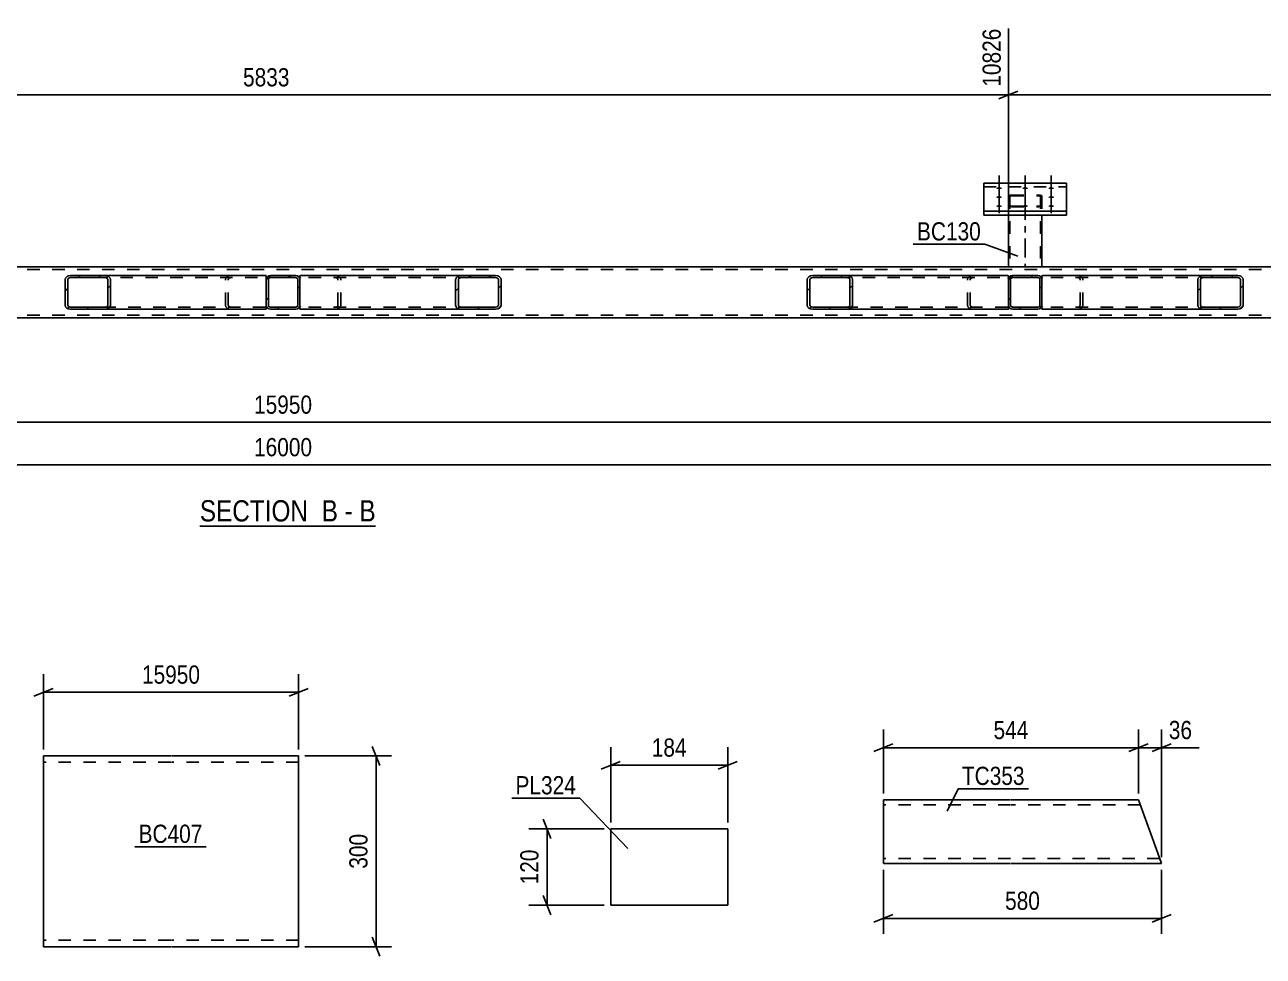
# Model space of a CAD drawing. Header units: millimetres. Extents: x 0 to 841, y 0 to 594.
# Drawn here: x 347.5 to 542.2, y 135.2 to 281.6 of the extents above; entities that cross this region are included whole.
import ezdxf

# ---------------------------------------------------------------- set-up
doc = ezdxf.new("R2010")
doc.units = ezdxf.units.MM
doc.linetypes.add('DXK_LINE_DOT2', pattern=[3.9198, 1.9599, -1.9599])
doc.linetypes.add('DXK_LINE_DOT3', pattern=[5.9187, 2.979, -0.9799, 0.9799, -0.9799])
doc.styles.add('Arial Narrow', font='ARIALN.TTF', dxfattribs={"height": 0.2})

# ---------------------------------------------------------------- blocks, each defined once
blk = doc.blocks.new('Unknown-122570250-13 - 3634')
at = {"color": 6, "linetype": 'Continuous'}
blk.add_line((375, 202.78), (402.64, 202.78), dxfattribs=at)
at = {"color": 0, "linetype": 'Continuous'}
for points in [[(393.11, 203.53), (393.11, 207.03), (375, 207.03), (375, 203.53)], [(396.71, 203.53), (396.71, 207.03), (394.16, 207.03), (394.16, 203.53)], [(399.04, 203.53), (399.04, 207.03), (397.76, 207.03), (397.76, 203.53)], [(402.64, 203.53), (402.64, 207.03), (400.09, 207.03), (400.09, 203.53)]]:
    blk.add_wipeout(points, dxfattribs=at)
at = {"color": 7, "linetype": 'Continuous', "style": 'Arial Narrow'}
for s, p in [('SECTION ', (375, 203.53)), ('B', (394.16, 203.53)), ('B', (400.09, 203.53)), ('-', (397.76, 203.53))]:
    blk.add_text(s, height=3.34, dxfattribs=at).set_placement(p)
blk = doc.blocks.new('Part-122570250-3659 - 3634')
at = {"color": 2, "linetype": 'Continuous'}
for p, q in [((632.06, 243.55), (144.12, 243.55)), ((144.12, 235.55), (632.06, 235.55))]:
    blk.add_line(p, q, dxfattribs=at)
at = {"color": 7, "linetype": 'DXK_LINE_DOT2'}
for p, q in [((632.06, 243.15), (144.12, 243.15)), ((632.06, 235.95), (144.12, 235.95))]:
    blk.add_line(p, q, dxfattribs=at)
blk = doc.blocks.new('Part-122570250-3661 - 3634')
at = {"linetype": 'Continuous'}
h = blk.add_hatch(dxfattribs=at)
h.set_pattern_fill('', scale=0.7, style=0, pattern_type=0)
h.set_pattern_definition([(45, (507.001, 236.9552), (-1.57154, 1.57154), [])])
h.paths.add_polyline_path([(506.76, 236.91), (507, 236.96), (507.21, 237.09), (507.35, 237.3), (507.4, 237.55), (507.4, 241.55), (507.35, 241.79), (507.21, 242), (507, 242.14), (506.76, 242.19), (502.76, 242.19), (502.51, 242.14), (502.3, 242), (502.16, 241.79), (502.12, 241.55), (502.12, 237.55), (502.16, 237.3), (502.3, 237.09), (502.51, 236.96), (502.76, 236.91)])
h.paths.add_polyline_path([(502.63, 237.25), (502.53, 237.32), (502.46, 237.42), (502.44, 237.55), (502.44, 241.55), (502.46, 241.67), (502.53, 241.77), (502.63, 241.84), (502.76, 241.87), (506.76, 241.87), (506.88, 241.84), (506.98, 241.77), (507.05, 241.67), (507.08, 241.55), (507.08, 237.55), (507.05, 237.42), (506.98, 237.32), (506.88, 237.25), (506.76, 237.23), (502.76, 237.23)])
at = {"color": 7, "linetype": 'DXK_LINE_DOT2'}
for p, q in [((502.12, 241.55), (502.16, 241.79)), ((502.12, 237.55), (502.12, 241.55)), ((502.46, 241.67), (502.44, 241.55)), ((502.44, 237.55), (502.44, 241.55)), ((502.51, 242.14), (502.76, 242.19)), ((502.76, 241.87), (502.63, 241.84)), ((502.76, 242.19), (506.76, 242.19)), ((502.76, 241.87), (506.76, 241.87)), ((506.76, 242.19), (507, 242.14)), ((506.88, 241.84), (506.76, 241.87)), ((507.08, 241.55), (507.05, 241.67)), ((507.08, 237.55), (507.08, 241.55)), ((507.35, 241.79), (507.4, 241.55)), ((507.4, 237.55), (507.4, 241.55)), ((502.16, 237.3), (502.12, 237.55)), ((502.44, 237.55), (502.46, 237.42)), ((507.05, 237.42), (507.08, 237.55)), ((507.4, 237.55), (507.35, 237.3)), ((502.76, 236.91), (502.51, 236.96)), ((502.63, 237.25), (502.76, 237.23)), ((502.76, 237.23), (506.76, 237.23)), ((502.76, 236.91), (506.76, 236.91)), ((506.76, 237.23), (506.88, 237.25)), ((507, 236.96), (506.76, 236.91))]:
    blk.add_line(p, q, dxfattribs=at)
at = {"color": 2, "linetype": 'Continuous'}
for p, q in [((502.16, 241.79), (502.12, 241.55)), ((502.12, 237.55), (502.12, 241.55)), ((502.44, 241.55), (502.46, 241.67)), ((502.44, 237.55), (502.44, 241.55)), ((502.76, 242.19), (502.51, 242.14)), ((502.63, 241.84), (502.76, 241.87)), ((502.76, 242.19), (506.76, 242.19)), ((502.76, 241.87), (506.76, 241.87)), ((507, 242.14), (506.76, 242.19)), ((506.76, 241.87), (506.88, 241.84)), ((507.05, 241.67), (507.08, 241.55)), ((507.08, 237.55), (507.08, 241.55)), ((507.4, 241.55), (507.35, 241.79)), ((507.4, 237.55), (507.4, 241.55)), ((502.12, 237.55), (502.16, 237.3)), ((502.46, 237.42), (502.44, 237.55)), ((507.08, 237.55), (507.05, 237.42)), ((507.35, 237.3), (507.4, 237.55)), ((502.51, 236.96), (502.76, 236.91)), ((502.76, 237.23), (502.63, 237.25)), ((502.76, 237.23), (506.76, 237.23)), ((502.76, 236.91), (506.76, 236.91)), ((506.88, 237.25), (506.76, 237.23)), ((506.76, 236.91), (507, 236.96))]:
    blk.add_line(p, q, dxfattribs=at)
at = {"color": 7, "linetype": 'DXK_LINE_DOT2'}
for centre, radius, start, end in [((502.76, 241.55), 0.64, 112.5, 157.5), ((502.76, 241.55), 0.32, 112.5, 157.5), ((506.76, 241.55), 0.32, 22.5, 67.5), ((506.76, 241.55), 0.64, 22.5, 67.5), ((502.76, 237.55), 0.64, 202.5, 247.5), ((502.76, 237.55), 0.32, 202.5, 247.5), ((506.76, 237.55), 0.32, 292.5, 337.5), ((506.76, 237.55), 0.64, 292.5, 337.5)]:
    blk.add_arc(centre, radius, start, end, dxfattribs=at)
at = {"color": 2, "linetype": 'Continuous'}
for centre, radius, start, end in [((502.76, 241.55), 0.64, 112.5, 157.5), ((502.76, 241.55), 0.32, 112.5, 157.5), ((506.76, 241.55), 0.32, 22.5, 67.5), ((506.76, 241.55), 0.64, 22.5, 67.5), ((502.76, 237.55), 0.64, 202.5, 247.5), ((502.76, 237.55), 0.32, 202.5, 247.5), ((506.76, 237.55), 0.32, 292.5, 337.5), ((506.76, 237.55), 0.64, 292.5, 337.5)]:
    blk.add_arc(centre, radius, start, end, dxfattribs=at)
blk = doc.blocks.new('Part-122570250-3680 - 3634')
at = {"color": 2, "linetype": 'Continuous'}
for p, q in [((498.26, 256.74), (511.26, 256.74)), ((498.26, 256.74), (498.26, 251.7)), ((511.26, 256.74), (511.26, 251.7)), ((498.26, 252.3), (511.26, 252.3)), ((498.26, 251.7), (511.26, 251.7))]:
    blk.add_line(p, q, dxfattribs=at)
at = {"color": 7, "linetype": 'DXK_LINE_DOT2'}
blk.add_line((498.26, 256.14), (511.26, 256.14), dxfattribs=at)
blk = doc.blocks.new('Part-122570250-3688 - 3634')
at = {"color": 7, "linetype": 'DXK_LINE_DOT2'}
for p, q in [((502.15, 254.72), (502.12, 254.66)), ((502.12, 254.66), (502.12, 251.7)), ((502.12, 253.18), (502.15, 253.12)), ((502.26, 254.77), (502.15, 254.72)), ((502.41, 254.81), (502.26, 254.77)), ((502.36, 254.66), (502.37, 254.69)), ((502.36, 254.66), (502.36, 243.55)), ((502.37, 253.15), (502.36, 253.18)), ((502.37, 254.69), (502.43, 254.72)), ((502.43, 253.12), (502.37, 253.15)), ((502.6, 254.82), (502.41, 254.81)), ((502.43, 254.72), (502.5, 254.73)), ((502.5, 253.11), (502.43, 253.12)), ((502.5, 254.73), (502.6, 254.74)), ((502.6, 254.82), (506.92, 254.82)), ((502.6, 254.74), (506.92, 254.74)), ((507.1, 254.81), (506.92, 254.82)), ((506.92, 254.74), (507.01, 254.73)), ((507.01, 254.73), (507.09, 254.72)), ((507.09, 253.12), (507.01, 253.11)), ((507.09, 254.72), (507.14, 254.69)), ((507.14, 253.15), (507.09, 253.12)), ((507.25, 254.77), (507.1, 254.81)), ((507.14, 254.69), (507.16, 254.66)), ((507.16, 253.18), (507.14, 253.15)), ((507.16, 254.66), (507.16, 243.55)), ((507.36, 254.72), (507.25, 254.77)), ((507.4, 254.66), (507.36, 254.72)), ((507.36, 253.12), (507.4, 253.18)), ((507.4, 254.66), (507.4, 251.7)), ((502.15, 253.12), (502.26, 253.06)), ((502.26, 253.06), (502.41, 253.03)), ((502.41, 253.03), (502.6, 253.02)), ((502.6, 253.1), (502.5, 253.11)), ((502.6, 253.1), (506.92, 253.1)), ((502.6, 253.02), (506.92, 253.02)), ((507.01, 253.11), (506.92, 253.1)), ((506.92, 253.02), (507.1, 253.03)), ((507.1, 253.03), (507.25, 253.06)), ((507.25, 253.06), (507.36, 253.12)), ((507.4, 243.55), (502.12, 243.55))]:
    blk.add_line(p, q, dxfattribs=at)
at = {"color": 7, "linetype": 'DXK_LINE_DOT3'}
blk.add_line((504.76, 253.92), (504.76, 243.55), dxfattribs=at)
at = {"color": 2, "linetype": 'Continuous'}
for p, q in [((502.12, 243.55), (502.12, 251.7)), ((507.4, 251.7), (507.4, 243.55))]:
    blk.add_line(p, q, dxfattribs=at)
blk = doc.blocks.new('Part-122570250-3777 - 3634')
at = {"linetype": 'Continuous'}
h = blk.add_hatch(dxfattribs=at)
h.set_pattern_fill('', scale=0.7, style=0, pattern_type=0)
h.set_pattern_definition([(45, (360.4312, 236.9552), (-1.57154, 1.57154), [])])
h.paths.add_polyline_path([(360.1, 236.91), (360.43, 236.96), (360.71, 237.09), (360.9, 237.3), (360.97, 237.55), (360.97, 241.55), (360.9, 241.79), (360.71, 242), (360.43, 242.14), (360.1, 242.19), (354.68, 242.19), (354.35, 242.14), (354.07, 242), (353.88, 241.79), (353.81, 241.55), (353.81, 237.55), (353.88, 237.3), (354.07, 237.09), (354.35, 236.96), (354.68, 236.91)])
h.paths.add_polyline_path([(354.51, 237.25), (354.37, 237.32), (354.28, 237.42), (354.25, 237.55), (354.25, 241.55), (354.28, 241.67), (354.37, 241.77), (354.51, 241.84), (354.68, 241.87), (360.1, 241.87), (360.27, 241.84), (360.41, 241.77), (360.5, 241.67), (360.53, 241.55), (360.53, 237.55), (360.5, 237.42), (360.41, 237.32), (360.27, 237.25), (360.1, 237.23), (354.68, 237.23)])
at = {"color": 2, "linetype": 'Continuous'}
for p, q in [((353.88, 241.79), (353.81, 241.55)), ((353.81, 237.55), (353.81, 241.55)), ((354.25, 241.55), (354.28, 241.67)), ((354.25, 237.55), (354.25, 241.55)), ((354.68, 242.19), (354.35, 242.14)), ((354.51, 241.84), (354.68, 241.87)), ((354.68, 242.19), (360.1, 242.19)), ((354.68, 241.87), (360.1, 241.87)), ((385.31, 242.19), (360.1, 242.19)), ((360.43, 242.14), (360.1, 242.19)), ((360.1, 241.87), (360.27, 241.84)), ((360.5, 241.67), (360.53, 241.55)), ((360.53, 237.55), (360.53, 241.55)), ((360.97, 241.55), (360.9, 241.79)), ((360.97, 237.55), (360.97, 241.55)), ((385.31, 242.19), (385.45, 242.17)), ((385.45, 242.17), (385.45, 242.14)), ((385.45, 242.14), (385.45, 242)), ((385.45, 242), (385.45, 241.55)), ((353.81, 237.55), (353.88, 237.3)), ((354.28, 237.42), (354.25, 237.55)), ((360.53, 237.55), (360.5, 237.42)), ((360.9, 237.3), (360.97, 237.55)), ((385.45, 236.93), (385.45, 237.55)), ((354.35, 236.96), (354.68, 236.91)), ((354.68, 237.23), (354.51, 237.25)), ((354.68, 237.23), (360.1, 237.23)), ((354.68, 236.91), (360.1, 236.91)), ((360.27, 237.25), (360.1, 237.23)), ((360.1, 236.91), (360.43, 236.96)), ((385.31, 236.91), (360.1, 236.91)), ((385.31, 236.91), (385.45, 236.93))]:
    blk.add_line(p, q, dxfattribs=at)
at = {"color": 7, "linetype": 'DXK_LINE_DOT2'}
for p, q in [((360.1, 242.19), (354.68, 242.19)), ((354.68, 241.87), (385.31, 241.87)), ((379.03, 241.55), (379.09, 241.79)), ((379.03, 237.55), (379.03, 241.55)), ((379.49, 241.67), (379.46, 241.55)), ((379.46, 237.55), (379.46, 241.55)), ((379.56, 242.14), (379.89, 242.19)), ((379.89, 241.87), (379.73, 241.84)), ((385.31, 241.87), (385.45, 241.85)), ((385.45, 242), (385.45, 241.85)), ((385.45, 237.55), (385.45, 241.79)), ((379.09, 237.3), (379.03, 237.55)), ((379.46, 237.55), (379.49, 237.42)), ((385.31, 237.23), (354.68, 237.23)), ((360.1, 236.91), (354.68, 236.91)), ((379.89, 236.91), (379.56, 236.96)), ((379.73, 237.25), (379.89, 237.23)), ((385.31, 237.23), (385.45, 237.25))]:
    blk.add_line(p, q, dxfattribs=at)
at = {"color": 2, "linetype": 'Continuous'}
for centre, radius, start, end in [((354.55, 241.37), 0.792, 104.8339, 148.0221), ((354.61, 241.46), 0.396, 104.8339, 148.0221), ((360.16, 241.46), 0.396, 31.9779, 75.1661), ((360.23, 241.37), 0.792, 31.9779, 75.1661), ((354.55, 237.72), 0.792, 211.9779, 255.1661), ((354.61, 237.63), 0.396, 211.9779, 255.1661), ((360.16, 237.63), 0.396, 284.8339, 328.0221), ((360.23, 237.72), 0.792, 284.8339, 328.0221)]:
    blk.add_arc(centre, radius, start, end, dxfattribs=at)
at = {"color": 7, "linetype": 'DXK_LINE_DOT2'}
for centre, radius, start, end in [((379.76, 241.37), 0.792, 104.8339, 148.022), ((379.83, 241.46), 0.396, 104.8339, 148.022), ((379.76, 237.72), 0.792, 211.978, 255.1661), ((379.83, 237.63), 0.396, 211.978, 255.1661)]:
    blk.add_arc(centre, radius, start, end, dxfattribs=at)
blk = doc.blocks.new('Part-122570250-3720 - 3634')
at = {"linetype": 'Continuous'}
h = blk.add_hatch(dxfattribs=at)
h.set_pattern_fill('', scale=0.7, style=0, pattern_type=0)
h.set_pattern_definition([(45, (421.831, 236.9552), (-1.57154, 1.57154), [])])
h.paths.add_polyline_path([(421.5, 236.91), (421.83, 236.96), (422.11, 237.09), (422.3, 237.3), (422.37, 237.55), (422.37, 241.55), (422.3, 241.79), (422.11, 242), (421.83, 242.14), (421.5, 242.19), (416.08, 242.19), (415.75, 242.14), (415.47, 242), (415.28, 241.79), (415.21, 241.55), (415.21, 237.55), (415.28, 237.3), (415.47, 237.09), (415.75, 236.96), (416.08, 236.91)])
h.paths.add_polyline_path([(415.91, 237.25), (415.77, 237.32), (415.68, 237.42), (415.65, 237.55), (415.65, 241.55), (415.68, 241.67), (415.77, 241.77), (415.91, 241.84), (416.08, 241.87), (421.5, 241.87), (421.67, 241.84), (421.81, 241.77), (421.9, 241.67), (421.93, 241.55), (421.93, 237.55), (421.9, 237.42), (421.81, 237.32), (421.67, 237.25), (421.5, 237.23), (416.08, 237.23)])
at = {"color": 2, "linetype": 'Continuous'}
for p, q in [((390.73, 242.17), (390.87, 242.19)), ((390.73, 242.17), (390.73, 241.55)), ((416.08, 242.19), (390.87, 242.19)), ((415.28, 241.79), (415.21, 241.55)), ((415.21, 237.55), (415.21, 241.55)), ((415.65, 241.55), (415.68, 241.67)), ((415.65, 237.55), (415.65, 241.55)), ((416.08, 242.19), (415.75, 242.14)), ((415.91, 241.84), (416.08, 241.87)), ((416.08, 242.19), (421.5, 242.19)), ((416.08, 241.87), (421.5, 241.87)), ((421.83, 242.14), (421.5, 242.19)), ((421.5, 241.87), (421.67, 241.84)), ((421.9, 241.67), (421.93, 241.55)), ((421.93, 237.55), (421.93, 241.55)), ((422.37, 241.55), (422.3, 241.79)), ((422.37, 237.55), (422.37, 241.55)), ((390.73, 236.96), (390.73, 237.55)), ((415.21, 237.55), (415.28, 237.3)), ((415.68, 237.42), (415.65, 237.55)), ((421.93, 237.55), (421.9, 237.42)), ((422.3, 237.3), (422.37, 237.55)), ((390.73, 236.93), (390.73, 236.96)), ((390.87, 236.91), (390.73, 236.93)), ((416.08, 236.91), (390.87, 236.91)), ((415.75, 236.96), (416.08, 236.91)), ((416.08, 237.23), (415.91, 237.25)), ((416.08, 237.23), (421.5, 237.23)), ((416.08, 236.91), (421.5, 236.91)), ((421.67, 237.25), (421.5, 237.23)), ((421.5, 236.91), (421.83, 236.96))]:
    blk.add_line(p, q, dxfattribs=at)
at = {"color": 7, "linetype": 'DXK_LINE_DOT2'}
for p, q in [((390.73, 241.85), (390.73, 242.17)), ((390.87, 241.87), (390.73, 241.85)), ((390.73, 237.09), (390.73, 241.55)), ((421.5, 241.87), (390.87, 241.87)), ((396.29, 242.19), (396.62, 242.14)), ((396.45, 241.84), (396.29, 241.87)), ((396.72, 241.55), (396.69, 241.67)), ((396.72, 237.55), (396.72, 241.55)), ((397.09, 241.79), (397.15, 241.55)), ((397.15, 237.55), (397.15, 241.55)), ((421.5, 242.19), (416.08, 242.19)), ((396.69, 237.42), (396.72, 237.55)), ((397.15, 237.55), (397.09, 237.3)), ((390.87, 237.23), (390.73, 237.25)), ((421.5, 237.23), (390.87, 237.23)), ((396.29, 237.23), (396.45, 237.25)), ((396.62, 236.96), (396.29, 236.91)), ((421.5, 236.91), (416.08, 236.91))]:
    blk.add_line(p, q, dxfattribs=at)
for centre, radius, start, end in [((396.35, 241.46), 0.396, 31.9779, 75.1661), ((396.41, 241.37), 0.792, 31.9779, 75.1661), ((396.35, 237.63), 0.396, 284.8339, 328.0221), ((396.41, 237.72), 0.792, 284.8339, 328.0221)]:
    blk.add_arc(centre, radius, start, end, dxfattribs=at)
at = {"color": 2, "linetype": 'Continuous'}
for centre, radius, start, end in [((415.95, 241.37), 0.792, 104.8339, 148.0221), ((416.01, 241.46), 0.396, 104.8339, 148.0221), ((421.56, 241.46), 0.396, 31.9779, 75.1661), ((421.63, 241.37), 0.792, 31.9779, 75.1661), ((415.95, 237.72), 0.792, 211.9779, 255.1661), ((416.01, 237.63), 0.396, 211.9779, 255.1661), ((421.56, 237.63), 0.396, 284.8339, 328.0221), ((421.63, 237.72), 0.792, 284.8339, 328.0221)]:
    blk.add_arc(centre, radius, start, end, dxfattribs=at)
blk = doc.blocks.new('Bolt-122570250-3734 - 3634')
at = {"linetype": 'Continuous'}
for points in [[(500.66, 255.77), (500.56, 255.78), (500.48, 255.79), (500.4, 255.8), (500.33, 255.82), (500.27, 255.85), (500.24, 255.88), (500.22, 255.91), (500.22, 255.94), (500.24, 255.97), (500.27, 256), (500.33, 256.02), (500.4, 256.05), (500.48, 256.06), (500.56, 256.07), (500.66, 256.07), (500.75, 256.07), (500.83, 256.06), (500.91, 256.05), (500.98, 256.02), (501.04, 256), (501.07, 255.97), (501.09, 255.94), (501.09, 255.91), (501.07, 255.88), (501.04, 255.85), (500.98, 255.82), (500.91, 255.8), (500.83, 255.79), (500.75, 255.78)], [(504.76, 255.77), (504.66, 255.78), (504.58, 255.79), (504.5, 255.8), (504.43, 255.82), (504.37, 255.85), (504.34, 255.88), (504.32, 255.91), (504.32, 255.94), (504.34, 255.97), (504.37, 256), (504.43, 256.02), (504.5, 256.05), (504.58, 256.06), (504.66, 256.07), (504.76, 256.07), (504.85, 256.07), (504.93, 256.06), (505.01, 256.05), (505.08, 256.02), (505.14, 256), (505.17, 255.97), (505.19, 255.94), (505.19, 255.91), (505.17, 255.88), (505.14, 255.85), (505.08, 255.82), (505.01, 255.8), (504.93, 255.79), (504.85, 255.78)], [(508.86, 255.77), (508.76, 255.78), (508.68, 255.79), (508.6, 255.8), (508.53, 255.82), (508.47, 255.85), (508.44, 255.88), (508.42, 255.91), (508.42, 255.94), (508.44, 255.97), (508.47, 256), (508.53, 256.02), (508.6, 256.05), (508.68, 256.06), (508.76, 256.07), (508.86, 256.07), (508.95, 256.07), (509.03, 256.06), (509.11, 256.05), (509.18, 256.02), (509.24, 256), (509.27, 255.97), (509.29, 255.94), (509.29, 255.91), (509.27, 255.88), (509.24, 255.85), (509.18, 255.82), (509.11, 255.8), (509.03, 255.79), (508.95, 255.78)], [(500.66, 254.37), (500.56, 254.37), (500.48, 254.38), (500.4, 254.4), (500.33, 254.42), (500.27, 254.45), (500.24, 254.47), (500.22, 254.51), (500.22, 254.54), (500.24, 254.57), (500.27, 254.6), (500.33, 254.62), (500.4, 254.64), (500.48, 254.66), (500.56, 254.67), (500.66, 254.67), (500.75, 254.67), (500.83, 254.66), (500.91, 254.64), (500.98, 254.62), (501.04, 254.6), (501.07, 254.57), (501.09, 254.54), (501.09, 254.51), (501.07, 254.47), (501.04, 254.45), (500.98, 254.42), (500.91, 254.4), (500.83, 254.38), (500.75, 254.37)], [(500.66, 252.97), (500.56, 252.97), (500.48, 252.98), (500.4, 253), (500.33, 253.02), (500.27, 253.04), (500.24, 253.07), (500.22, 253.1), (500.22, 253.13), (500.24, 253.17), (500.27, 253.19), (500.33, 253.22), (500.4, 253.24), (500.48, 253.26), (500.56, 253.27), (500.66, 253.27), (500.75, 253.27), (500.83, 253.26), (500.91, 253.24), (500.98, 253.22), (501.04, 253.19), (501.07, 253.17), (501.09, 253.13), (501.09, 253.1), (501.07, 253.07), (501.04, 253.04), (500.98, 253.02), (500.91, 253), (500.83, 252.98), (500.75, 252.97)], [(504.76, 252.97), (504.66, 252.97), (504.58, 252.98), (504.5, 253), (504.43, 253.02), (504.37, 253.04), (504.34, 253.07), (504.32, 253.1), (504.32, 253.13), (504.34, 253.17), (504.37, 253.19), (504.43, 253.22), (504.5, 253.24), (504.58, 253.26), (504.66, 253.27), (504.76, 253.27), (504.85, 253.27), (504.93, 253.26), (505.01, 253.24), (505.08, 253.22), (505.14, 253.19), (505.17, 253.17), (505.19, 253.13), (505.19, 253.1), (505.17, 253.07), (505.14, 253.04), (505.08, 253.02), (505.01, 253), (504.93, 252.98), (504.85, 252.97)], [(508.86, 254.37), (508.76, 254.37), (508.68, 254.38), (508.6, 254.4), (508.53, 254.42), (508.47, 254.45), (508.44, 254.47), (508.42, 254.51), (508.42, 254.54), (508.44, 254.57), (508.47, 254.6), (508.53, 254.62), (508.6, 254.64), (508.68, 254.66), (508.76, 254.67), (508.86, 254.67), (508.95, 254.67), (509.03, 254.66), (509.11, 254.64), (509.18, 254.62), (509.24, 254.6), (509.27, 254.57), (509.29, 254.54), (509.29, 254.51), (509.27, 254.47), (509.24, 254.45), (509.18, 254.42), (509.11, 254.4), (509.03, 254.38), (508.95, 254.37)], [(508.86, 252.97), (508.76, 252.97), (508.68, 252.98), (508.6, 253), (508.53, 253.02), (508.47, 253.04), (508.44, 253.07), (508.42, 253.1), (508.42, 253.13), (508.44, 253.17), (508.47, 253.19), (508.53, 253.22), (508.6, 253.24), (508.68, 253.26), (508.76, 253.27), (508.86, 253.27), (508.95, 253.27), (509.03, 253.26), (509.11, 253.24), (509.18, 253.22), (509.24, 253.19), (509.27, 253.17), (509.29, 253.13), (509.29, 253.1), (509.27, 253.07), (509.24, 253.04), (509.18, 253.02), (509.11, 253), (509.03, 252.98), (508.95, 252.97)]]:
    blk.add_hatch(color=1, dxfattribs=at).paths.add_polyline_path(points)
at = {"color": 1, "linetype": 'Continuous'}
for p, q in [((500.66, 254.83), (500.66, 257.95)), ((504.76, 254.83), (504.76, 257.95)), ((508.86, 254.83), (508.86, 257.95)), ((500.66, 253.43), (500.66, 256.55)), ((500.66, 252.03), (500.66, 255.15)), ((504.76, 252.03), (504.76, 255.15)), ((508.86, 253.43), (508.86, 256.55)), ((508.86, 252.03), (508.86, 255.15))]:
    blk.add_line(p, q, dxfattribs=at)
blk = doc.blocks.new('Part-122570250-3743 - 3634')
at = {"linetype": 'Continuous'}
h = blk.add_hatch(dxfattribs=at)
h.set_pattern_fill('', scale=0.7, style=0, pattern_type=0)
h.set_pattern_definition([(45, (390.3342, 236.9552), (-1.57154, 1.57154), [])])
h.paths.add_polyline_path([(390.09, 236.91), (390.33, 236.96), (390.54, 237.09), (390.68, 237.3), (390.73, 237.55), (390.73, 241.55), (390.68, 241.79), (390.54, 242), (390.33, 242.14), (390.09, 242.19), (386.09, 242.19), (385.84, 242.14), (385.64, 242), (385.5, 241.79), (385.45, 241.55), (385.45, 237.55), (385.5, 237.3), (385.64, 237.09), (385.84, 236.96), (386.09, 236.91)])
h.paths.add_polyline_path([(385.97, 237.25), (385.86, 237.32), (385.79, 237.42), (385.77, 237.55), (385.77, 241.55), (385.79, 241.67), (385.86, 241.77), (385.97, 241.84), (386.09, 241.87), (390.09, 241.87), (390.21, 241.84), (390.32, 241.77), (390.38, 241.67), (390.41, 241.55), (390.41, 237.55), (390.38, 237.42), (390.32, 237.32), (390.21, 237.25), (390.09, 237.23), (386.09, 237.23)])
at = {"color": 7, "linetype": 'DXK_LINE_DOT2'}
for p, q in [((385.45, 241.55), (385.5, 241.79)), ((385.45, 237.55), (385.45, 241.55)), ((385.79, 241.67), (385.77, 241.55)), ((385.77, 237.55), (385.77, 241.55)), ((385.84, 242.14), (386.09, 242.19)), ((386.09, 241.87), (385.97, 241.84)), ((386.09, 242.19), (390.09, 242.19)), ((386.09, 241.87), (390.09, 241.87)), ((390.09, 242.19), (390.33, 242.14)), ((390.21, 241.84), (390.09, 241.87)), ((390.41, 241.55), (390.38, 241.67)), ((390.41, 237.55), (390.41, 241.55)), ((390.68, 241.79), (390.73, 241.55)), ((390.73, 237.55), (390.73, 241.55)), ((385.5, 237.3), (385.45, 237.55)), ((385.77, 237.55), (385.79, 237.42)), ((390.38, 237.42), (390.41, 237.55)), ((390.73, 237.55), (390.68, 237.3)), ((386.09, 236.91), (385.84, 236.96)), ((385.97, 237.25), (386.09, 237.23)), ((386.09, 237.23), (390.09, 237.23)), ((386.09, 236.91), (390.09, 236.91)), ((390.09, 237.23), (390.21, 237.25)), ((390.33, 236.96), (390.09, 236.91))]:
    blk.add_line(p, q, dxfattribs=at)
at = {"color": 2, "linetype": 'Continuous'}
for p, q in [((385.5, 241.79), (385.45, 241.55)), ((385.45, 237.55), (385.45, 241.55)), ((385.77, 241.55), (385.79, 241.67)), ((385.77, 237.55), (385.77, 241.55)), ((386.09, 242.19), (385.84, 242.14)), ((385.97, 241.84), (386.09, 241.87)), ((386.09, 242.19), (390.09, 242.19)), ((386.09, 241.87), (390.09, 241.87)), ((390.33, 242.14), (390.09, 242.19)), ((390.09, 241.87), (390.21, 241.84)), ((390.38, 241.67), (390.41, 241.55)), ((390.41, 237.55), (390.41, 241.55)), ((390.73, 241.55), (390.68, 241.79)), ((390.73, 237.55), (390.73, 241.55)), ((385.45, 237.55), (385.5, 237.3)), ((385.79, 237.42), (385.77, 237.55)), ((390.41, 237.55), (390.38, 237.42)), ((390.68, 237.3), (390.73, 237.55)), ((385.84, 236.96), (386.09, 236.91)), ((386.09, 237.23), (385.97, 237.25)), ((386.09, 237.23), (390.09, 237.23)), ((386.09, 236.91), (390.09, 236.91)), ((390.21, 237.25), (390.09, 237.23)), ((390.09, 236.91), (390.33, 236.96))]:
    blk.add_line(p, q, dxfattribs=at)
at = {"color": 7, "linetype": 'DXK_LINE_DOT2'}
for centre, radius, start, end in [((386.09, 241.55), 0.64, 112.5, 157.5), ((386.09, 241.55), 0.32, 112.5, 157.5), ((390.09, 241.55), 0.32, 22.5, 67.5), ((390.09, 241.55), 0.64, 22.5, 67.5), ((386.09, 237.55), 0.64, 202.5, 247.5), ((386.09, 237.55), 0.32, 202.5, 247.5), ((390.09, 237.55), 0.32, 292.5, 337.5), ((390.09, 237.55), 0.64, 292.5, 337.5)]:
    blk.add_arc(centre, radius, start, end, dxfattribs=at)
at = {"color": 2, "linetype": 'Continuous'}
for centre, radius, start, end in [((386.09, 241.55), 0.64, 112.5, 157.5), ((386.09, 241.55), 0.32, 112.5, 157.5), ((390.09, 241.55), 0.32, 22.5, 67.5), ((390.09, 241.55), 0.64, 22.5, 67.5), ((386.09, 237.55), 0.64, 202.5, 247.5), ((386.09, 237.55), 0.32, 202.5, 247.5), ((390.09, 237.55), 0.32, 292.5, 337.5), ((390.09, 237.55), 0.64, 292.5, 337.5)]:
    blk.add_arc(centre, radius, start, end, dxfattribs=at)
blk = doc.blocks.new('Part-122570250-3745 - 3634')
at = {"linetype": 'Continuous'}
h = blk.add_hatch(dxfattribs=at)
h.set_pattern_fill('', scale=0.7, style=0, pattern_type=0)
h.set_pattern_definition([(45, (538.498, 236.9552), (-1.57154, 1.57154), [])])
h.paths.add_polyline_path([(538.17, 236.91), (538.5, 236.96), (538.78, 237.09), (538.97, 237.3), (539.03, 237.55), (539.03, 241.55), (538.97, 241.79), (538.78, 242), (538.5, 242.14), (538.17, 242.19), (532.75, 242.19), (532.41, 242.14), (532.13, 242), (531.94, 241.79), (531.88, 241.55), (531.88, 237.55), (531.94, 237.3), (532.13, 237.09), (532.41, 236.96), (532.75, 236.91)])
h.paths.add_polyline_path([(532.58, 237.25), (532.44, 237.32), (532.35, 237.42), (532.31, 237.55), (532.31, 241.55), (532.35, 241.67), (532.44, 241.77), (532.58, 241.84), (532.75, 241.87), (538.17, 241.87), (538.33, 241.84), (538.47, 241.77), (538.57, 241.67), (538.6, 241.55), (538.6, 237.55), (538.57, 237.42), (538.47, 237.32), (538.33, 237.25), (538.17, 237.23), (532.75, 237.23)])
at = {"color": 2, "linetype": 'Continuous'}
for p, q in [((507.4, 242.17), (507.53, 242.19)), ((507.4, 242.17), (507.4, 241.55)), ((532.75, 242.19), (507.53, 242.19)), ((531.94, 241.79), (531.88, 241.55)), ((531.88, 237.55), (531.88, 241.55)), ((532.31, 241.55), (532.35, 241.67)), ((532.31, 237.55), (532.31, 241.55)), ((532.75, 242.19), (532.41, 242.14)), ((532.58, 241.84), (532.75, 241.87)), ((532.75, 242.19), (538.17, 242.19)), ((532.75, 241.87), (538.17, 241.87)), ((538.5, 242.14), (538.17, 242.19)), ((538.17, 241.87), (538.33, 241.84)), ((538.57, 241.67), (538.6, 241.55)), ((538.6, 237.55), (538.6, 241.55)), ((539.03, 241.55), (538.97, 241.79)), ((539.03, 237.55), (539.03, 241.55)), ((507.4, 236.96), (507.4, 237.55)), ((531.88, 237.55), (531.94, 237.3)), ((532.35, 237.42), (532.31, 237.55)), ((538.6, 237.55), (538.57, 237.42)), ((538.97, 237.3), (539.03, 237.55)), ((507.4, 236.93), (507.4, 236.96)), ((507.53, 236.91), (507.4, 236.93)), ((532.75, 236.91), (507.53, 236.91)), ((532.41, 236.96), (532.75, 236.91)), ((532.75, 237.23), (532.58, 237.25)), ((532.75, 237.23), (538.17, 237.23)), ((532.75, 236.91), (538.17, 236.91)), ((538.33, 237.25), (538.17, 237.23)), ((538.17, 236.91), (538.5, 236.96))]:
    blk.add_line(p, q, dxfattribs=at)
at = {"color": 7, "linetype": 'DXK_LINE_DOT2'}
for p, q in [((507.4, 241.85), (507.4, 242.17)), ((507.53, 241.87), (507.4, 241.85)), ((507.4, 237.09), (507.4, 241.55)), ((538.17, 241.87), (507.53, 241.87)), ((512.95, 242.19), (513.28, 242.14)), ((513.12, 241.84), (512.95, 241.87)), ((513.39, 241.55), (513.35, 241.67)), ((513.39, 237.55), (513.39, 241.55)), ((513.75, 241.79), (513.82, 241.55)), ((513.82, 237.55), (513.82, 241.55)), ((538.17, 242.19), (532.75, 242.19)), ((513.35, 237.42), (513.39, 237.55)), ((513.82, 237.55), (513.75, 237.3)), ((507.53, 237.23), (507.4, 237.25)), ((538.17, 237.23), (507.53, 237.23)), ((512.95, 237.23), (513.12, 237.25)), ((513.28, 236.96), (512.95, 236.91)), ((538.17, 236.91), (532.75, 236.91))]:
    blk.add_line(p, q, dxfattribs=at)
for centre, radius, start, end in [((513.02, 241.46), 0.396, 31.9779, 75.1661), ((513.08, 241.37), 0.792, 31.9779, 75.1661), ((513.02, 237.63), 0.396, 284.8339, 328.0221), ((513.08, 237.72), 0.792, 284.8339, 328.0221)]:
    blk.add_arc(centre, radius, start, end, dxfattribs=at)
at = {"color": 2, "linetype": 'Continuous'}
for centre, radius, start, end in [((532.62, 241.37), 0.792, 104.8339, 148.0221), ((532.68, 241.46), 0.396, 104.8339, 148.0221), ((538.23, 241.46), 0.396, 31.9779, 75.1661), ((538.3, 241.37), 0.792, 31.9779, 75.1661), ((532.62, 237.72), 0.792, 211.9779, 255.1661), ((532.68, 237.63), 0.396, 211.9779, 255.1661), ((538.23, 237.63), 0.396, 284.8339, 328.0221), ((538.3, 237.72), 0.792, 284.8339, 328.0221)]:
    blk.add_arc(centre, radius, start, end, dxfattribs=at)
blk = doc.blocks.new('Part-122570250-3776 - 3634')
at = {"linetype": 'Continuous'}
h = blk.add_hatch(dxfattribs=at)
h.set_pattern_fill('', scale=0.7, style=0, pattern_type=0)
h.set_pattern_definition([(45, (477.098, 236.9552), (-1.57154, 1.57154), [])])
h.paths.add_polyline_path([(476.77, 236.91), (477.1, 236.96), (477.38, 237.09), (477.57, 237.3), (477.63, 237.55), (477.63, 241.55), (477.57, 241.79), (477.38, 242), (477.1, 242.14), (476.77, 242.19), (471.35, 242.19), (471.01, 242.14), (470.73, 242), (470.55, 241.79), (470.48, 241.55), (470.48, 237.55), (470.55, 237.3), (470.73, 237.09), (471.01, 236.96), (471.35, 236.91)])
h.paths.add_polyline_path([(471.18, 237.25), (471.04, 237.32), (470.95, 237.42), (470.91, 237.55), (470.91, 241.55), (470.95, 241.67), (471.04, 241.77), (471.18, 241.84), (471.35, 241.87), (476.77, 241.87), (476.93, 241.84), (477.07, 241.77), (477.17, 241.67), (477.2, 241.55), (477.2, 237.55), (477.17, 237.42), (477.07, 237.32), (476.93, 237.25), (476.77, 237.23), (471.35, 237.23)])
at = {"color": 2, "linetype": 'Continuous'}
for p, q in [((470.55, 241.79), (470.48, 241.55)), ((470.48, 237.55), (470.48, 241.55)), ((470.91, 241.55), (470.95, 241.67)), ((470.91, 237.55), (470.91, 241.55)), ((471.35, 242.19), (471.01, 242.14)), ((471.18, 241.84), (471.35, 241.87)), ((471.35, 242.19), (476.77, 242.19)), ((471.35, 241.87), (476.77, 241.87)), ((501.98, 242.19), (476.77, 242.19)), ((477.1, 242.14), (476.77, 242.19)), ((476.77, 241.87), (476.93, 241.84)), ((477.17, 241.67), (477.2, 241.55)), ((477.2, 237.55), (477.2, 241.55)), ((477.63, 241.55), (477.57, 241.79)), ((477.63, 237.55), (477.63, 241.55)), ((501.98, 242.19), (502.12, 242.17)), ((502.12, 242.17), (502.12, 242.14)), ((502.12, 242.14), (502.12, 242)), ((502.12, 242), (502.12, 241.55)), ((470.48, 237.55), (470.55, 237.3)), ((470.95, 237.42), (470.91, 237.55)), ((477.2, 237.55), (477.17, 237.42)), ((477.57, 237.3), (477.63, 237.55)), ((502.12, 236.93), (502.12, 237.55)), ((471.01, 236.96), (471.35, 236.91)), ((471.35, 237.23), (471.18, 237.25)), ((471.35, 237.23), (476.77, 237.23)), ((471.35, 236.91), (476.77, 236.91)), ((476.93, 237.25), (476.77, 237.23)), ((476.77, 236.91), (477.1, 236.96)), ((501.98, 236.91), (476.77, 236.91)), ((501.98, 236.91), (502.12, 236.93))]:
    blk.add_line(p, q, dxfattribs=at)
at = {"color": 7, "linetype": 'DXK_LINE_DOT2'}
for p, q in [((476.77, 242.19), (471.35, 242.19)), ((471.35, 241.87), (501.98, 241.87)), ((495.69, 241.55), (495.76, 241.79)), ((495.69, 237.55), (495.69, 241.55)), ((496.16, 241.67), (496.13, 241.55)), ((496.13, 237.55), (496.13, 241.55)), ((496.23, 242.14), (496.56, 242.19)), ((496.56, 241.87), (496.39, 241.84)), ((501.98, 241.87), (502.12, 241.85)), ((502.12, 242), (502.12, 241.85)), ((502.12, 237.55), (502.12, 241.79)), ((495.76, 237.3), (495.69, 237.55)), ((496.13, 237.55), (496.16, 237.42)), ((501.98, 237.23), (471.35, 237.23)), ((476.77, 236.91), (471.35, 236.91)), ((496.56, 236.91), (496.23, 236.96)), ((496.39, 237.25), (496.56, 237.23)), ((501.98, 237.23), (502.12, 237.25))]:
    blk.add_line(p, q, dxfattribs=at)
at = {"color": 2, "linetype": 'Continuous'}
for centre, radius, start, end in [((471.22, 241.37), 0.792, 104.8339, 148.0221), ((471.28, 241.46), 0.396, 104.8339, 148.0221), ((476.83, 241.46), 0.396, 31.9779, 75.1661), ((476.9, 241.37), 0.792, 31.9779, 75.1661), ((471.22, 237.72), 0.792, 211.9779, 255.1661), ((471.28, 237.63), 0.396, 211.9779, 255.1661), ((476.83, 237.63), 0.396, 284.8339, 328.0221), ((476.9, 237.72), 0.792, 284.8339, 328.0221)]:
    blk.add_arc(centre, radius, start, end, dxfattribs=at)
at = {"color": 7, "linetype": 'DXK_LINE_DOT2'}
for centre, radius, start, end in [((496.43, 241.37), 0.792, 104.8339, 148.022), ((496.5, 241.46), 0.396, 104.8339, 148.022), ((496.43, 237.72), 0.792, 211.978, 255.1661), ((496.5, 237.63), 0.396, 211.978, 255.1661)]:
    blk.add_arc(centre, radius, start, end, dxfattribs=at)
blk = doc.blocks.new('Part-122570250-11283 - 11282')
at = {"color": 2, "linetype": 'Continuous'}
for p, q in [((482.47, 158.16), (482.47, 159.76)), ((482.47, 159.76), (502.47, 159.76)), ((502.57, 159.76), (522.57, 159.76)), ((522.57, 159.76), (525.63, 151.36)), ((482.47, 150.75), (482.47, 158.16)), ((482.47, 149.76), (482.47, 150.75)), ((525.63, 151.36), (526.21, 149.76)), ((502.47, 149.76), (482.47, 149.76)), ((526.21, 149.76), (502.57, 149.76))]:
    blk.add_line(p, q, dxfattribs=at)
at = {"color": 7, "linetype": 'DXK_LINE_DOT2'}
for p, q in [((482.47, 159.76), (482.47, 159.29)), ((502.47, 158.96), (482.47, 158.96)), ((522.86, 158.96), (502.57, 158.96)), ((502.47, 150.56), (482.47, 150.56)), ((525.92, 150.56), (502.57, 150.56))]:
    blk.add_line(p, q, dxfattribs=at)
blk = doc.blocks.new('Part-122570250-4894 - 4886')
at = {"color": 2, "linetype": 'Continuous'}
for p, q in [((350.42, 136.67), (350.42, 166.67)), ((350.42, 166.67), (370.42, 166.67)), ((370.52, 166.67), (390.52, 166.67)), ((390.52, 166.67), (390.52, 136.67)), ((370.42, 136.67), (350.42, 136.67)), ((390.52, 136.67), (370.52, 136.67))]:
    blk.add_line(p, q, dxfattribs=at)
at = {"color": 7, "linetype": 'DXK_LINE_DOT2'}
for p, q in [((370.42, 165.67), (350.42, 165.67)), ((390.52, 165.67), (370.52, 165.67)), ((350.42, 137.67), (350.42, 137.74)), ((370.42, 137.67), (350.42, 137.67)), ((390.52, 137.67), (370.52, 137.67)), ((390.52, 137.67), (390.52, 137.74))]:
    blk.add_line(p, q, dxfattribs=at)
blk = doc.blocks.new('Part-122570250-11162 - 11161')
at = {"color": 2, "linetype": 'Continuous'}
for p, q in [((439.59, 143.2), (439.59, 155.2)), ((439.59, 155.2), (457.99, 155.2)), ((457.99, 155.2), (457.99, 143.2)), ((457.99, 143.2), (439.59, 143.2))]:
    blk.add_line(p, q, dxfattribs=at)
blk = doc.blocks.new('StraightDimension-122570250-3788 - 3634')
at = {"color": 7, "linetype": 'Continuous'}
blk.add_line((130.22, 212.43), (645.96, 212.43), dxfattribs=at)
at = {"color": 0}
blk.add_wipeout([(393.26, 213.18), (393.26, 217.38), (382.92, 217.38), (382.92, 213.18)], dxfattribs=at)
at = {"color": 3, "style": 'Arial Narrow'}
blk.add_text('16000', height=2.863, dxfattribs=at).set_placement((383.52, 213.78))
blk = doc.blocks.new('StraightDimension-122570250-3816 - 3634')
at = {"color": 7, "linetype": 'Continuous'}
blk.add_line((131.22, 219.12), (644.96, 219.12), dxfattribs=at)
at = {"color": 0}
blk.add_wipeout([(393.26, 219.87), (393.26, 224.07), (382.92, 224.07), (382.92, 219.87)], dxfattribs=at)
at = {"color": 3, "style": 'Arial Narrow'}
blk.add_text('15950', height=2.863, dxfattribs=at).set_placement((383.52, 220.47))
blk = doc.blocks.new('StraightDimension-122570250-3858 - 3634')
at = {"color": 7, "linetype": 'Continuous'}
for p, q in [((502.12, 244.55), (502.12, 281.03)), ((500.62, 269.99), (503.62, 271.19)), ((268.78, 270.59), (502.12, 270.59))]:
    blk.add_line(p, q, dxfattribs=at)
at = {"color": 0, "linetype": 'Continuous'}
blk.add_wipeout([(501.52, 281.63), (497.32, 281.63), (497.32, 271.29), (501.52, 271.29)], dxfattribs=at)
at = {"color": 0}
blk.add_wipeout([(389.7, 271.34), (389.7, 275.54), (381.19, 275.54), (381.19, 271.34)], dxfattribs=at)
at = {"color": 3, "linetype": 'Continuous', "style": 'Arial Narrow'}
blk.add_text('10826', height=2.863, rotation=90.0002, dxfattribs=at).set_placement((500.92, 271.89))
at = {"color": 3, "style": 'Arial Narrow'}
blk.add_text('5833', height=2.863, dxfattribs=at).set_placement((381.79, 271.94))
blk = doc.blocks.new('StraightDimension-122570250-3867 - 3634')
at = {"color": 7, "linetype": 'Continuous'}
for p, q in [((502.12, 244.55), (502.12, 281.03)), ((644.96, 244.55), (644.96, 281.03)), ((503.62, 271.19), (500.62, 269.99)), ((643.46, 269.99), (646.46, 271.19)), ((502.12, 270.59), (644.96, 270.59))]:
    blk.add_line(p, q, dxfattribs=at)
at = {"color": 0, "linetype": 'Continuous'}
blk.add_wipeout([(644.36, 281.63), (640.16, 281.63), (640.16, 271.29), (644.36, 271.29)], dxfattribs=at)
at = {"color": 0}
blk.add_wipeout([(577.8, 271.34), (577.8, 275.54), (569.28, 275.54), (569.28, 271.34)], dxfattribs=at)
at = {"color": 3, "linetype": 'Continuous', "style": 'Arial Narrow'}
blk.add_text('15950', height=2.863, rotation=90.0002, dxfattribs=at).set_placement((643.76, 271.89))
at = {"color": 3, "style": 'Arial Narrow'}
blk.add_text('5124', height=2.863, dxfattribs=at).set_placement((569.88, 271.94))
blk = doc.blocks.new('StraightDimension-122570250-11358 - 11282')
at = {"color": 7, "linetype": 'Continuous'}
for p, q in [((522.57, 160.76), (522.57, 170.81)), ((526.21, 150.76), (526.21, 170.81)), ((521.07, 167.36), (524.07, 168.56)), ((522.57, 167.96), (526.21, 167.96)), ((527.71, 168.56), (524.71, 167.36))]:
    blk.add_line(p, q, dxfattribs=at)
at = {"color": 0}
blk.add_wipeout([(531.59, 168.71), (531.59, 172.91), (526.74, 172.91), (526.74, 168.71)], dxfattribs=at)
at = {"color": 7, "linetype": 'Continuous'}
blk.add_line((526.21, 167.96), (532.12, 167.96), dxfattribs=at)
blk.add_line((526.21, 167.96), (532.12, 167.96), dxfattribs=at)
at = {"color": 3, "style": 'Arial Narrow'}
blk.add_text('36', height=2.863, dxfattribs=at).set_placement((527.34, 169.31))
blk = doc.blocks.new('StraightDimension-122570250-11383 - 11282')
at = {"color": 7, "linetype": 'Continuous'}
for p, q in [((482.47, 148.76), (482.47, 138.71)), ((526.21, 148.76), (526.21, 138.71)), ((483.97, 141.71), (480.97, 140.51)), ((482.47, 141.11), (526.21, 141.11)), ((524.71, 140.51), (527.71, 141.71))]:
    blk.add_line(p, q, dxfattribs=at)
at = {"color": 0}
blk.add_wipeout([(507.68, 141.86), (507.68, 146.06), (501, 146.06), (501, 141.86)], dxfattribs=at)
at = {"color": 3, "style": 'Arial Narrow'}
blk.add_text('580', height=2.863, dxfattribs=at).set_placement((501.6, 142.46))
blk = doc.blocks.new('StraightDimension-122570250-11359 - 11282')
at = {"color": 7, "linetype": 'Continuous'}
for p, q in [((482.47, 160.76), (482.47, 170.81)), ((522.57, 160.76), (522.57, 170.81)), ((483.97, 168.56), (480.97, 167.36)), ((482.47, 167.96), (522.57, 167.96)), ((521.07, 167.36), (524.07, 168.56))]:
    blk.add_line(p, q, dxfattribs=at)
at = {"color": 0}
blk.add_wipeout([(505.86, 168.71), (505.86, 172.91), (499.18, 172.91), (499.18, 168.71)], dxfattribs=at)
at = {"color": 3, "style": 'Arial Narrow'}
blk.add_text('544', height=2.863, dxfattribs=at).set_placement((499.78, 169.31))
blk = doc.blocks.new('StraightDimension-122570250-4897 - 4886')
at = {"color": 7, "linetype": 'Continuous'}
for p, q in [((350.42, 167.67), (350.42, 179.52)), ((390.52, 167.67), (390.52, 179.52)), ((351.92, 177.27), (348.92, 176.07)), ((389.02, 176.07), (392.02, 177.27)), ((350.42, 176.67), (390.52, 176.67))]:
    blk.add_line(p, q, dxfattribs=at)
at = {"color": 0}
blk.add_wipeout([(375.64, 177.42), (375.64, 181.62), (365.3, 181.62), (365.3, 177.42)], dxfattribs=at)
at = {"color": 3, "style": 'Arial Narrow'}
blk.add_text('15950', height=2.863, dxfattribs=at).set_placement((365.9, 178.02))
blk = doc.blocks.new('StraightDimension-122570250-9465 - 4886')
at = {"color": 7, "linetype": 'Continuous'}
for p, q in [((403.31, 165.17), (402.11, 168.17)), ((391.52, 166.67), (405.11, 166.67)), ((402.71, 136.67), (402.71, 166.67)), ((391.52, 136.67), (405.11, 136.67)), ((402.11, 138.17), (403.31, 135.17))]:
    blk.add_line(p, q, dxfattribs=at)
at = {"color": 0}
blk.add_wipeout([(401.96, 155.01), (397.76, 155.01), (397.76, 148.33), (401.96, 148.33)], dxfattribs=at)
at = {"color": 3, "style": 'Arial Narrow'}
blk.add_text('300', height=2.863, rotation=90.0002, dxfattribs=at).set_placement((401.36, 148.93))
blk = doc.blocks.new('StraightDimension-122570250-11195 - 11161')
at = {"color": 7, "linetype": 'Continuous'}
for p, q in [((428.99, 156.7), (430.19, 153.7)), ((438.59, 155.2), (426.74, 155.2)), ((429.59, 143.2), (429.59, 155.2)), ((430.19, 141.7), (428.99, 144.7)), ((438.59, 143.2), (426.74, 143.2))]:
    blk.add_line(p, q, dxfattribs=at)
at = {"color": 0}
blk.add_wipeout([(428.84, 152.55), (424.64, 152.55), (424.64, 145.86), (428.84, 145.86)], dxfattribs=at)
at = {"color": 3, "style": 'Arial Narrow'}
blk.add_text('120', height=2.863, rotation=90.0002, dxfattribs=at).set_placement((428.24, 146.46))
blk = doc.blocks.new('StraightDimension-122570250-11199 - 11161')
at = {"color": 7, "linetype": 'Continuous'}
for p, q in [((439.59, 156.2), (439.59, 168.05)), ((457.99, 156.2), (457.99, 168.05)), ((441.09, 165.8), (438.09, 164.6)), ((456.49, 164.6), (459.49, 165.8)), ((439.59, 165.2), (457.99, 165.2))]:
    blk.add_line(p, q, dxfattribs=at)
at = {"color": 0}
blk.add_wipeout([(452.13, 165.95), (452.13, 170.15), (445.45, 170.15), (445.45, 165.95)], dxfattribs=at)
at = {"color": 3, "style": 'Arial Narrow'}
blk.add_text('184', height=2.863, dxfattribs=at).set_placement((446.05, 166.55))
blk = doc.blocks.new('Mark-122570250-3684 - 3634')
at = {"color": 0}
blk.add_wipeout([(497.79, 247.71), (497.79, 250.71), (487.75, 250.71), (487.75, 247.71)], dxfattribs=at)
blk.add_wipeout([(497.79, 247.71), (497.79, 250.71), (487.75, 250.71), (487.75, 247.71)], dxfattribs=at)
at = {"color": 30, "linetype": 'Continuous'}
for p in [(487.15, 247.11), (503.62, 245.22)]:
    blk.add_line(p, (498.39, 247.11), dxfattribs=at)
at = {"color": 3, "style": 'Arial Narrow'}
blk.add_text('BC130', height=2.863, dxfattribs=at).set_placement((487.75, 247.71))
blk = doc.blocks.new('Mark-122570250-11290 - 11282')
at = {"color": 0}
blk.add_wipeout([(504.67, 162.1), (504.67, 165.1), (494.81, 165.1), (494.81, 162.1)], dxfattribs=at)
blk.add_wipeout([(504.67, 162.1), (504.67, 165.1), (494.81, 165.1), (494.81, 162.1)], dxfattribs=at)
at = {"color": 30, "linetype": 'Continuous'}
for p, q in [((492.5, 158), (494.21, 161.5)), ((494.21, 161.5), (505.27, 161.5))]:
    blk.add_line(p, q, dxfattribs=at)
at = {"color": 3, "style": 'Arial Narrow'}
blk.add_text('TC353', height=2.863, dxfattribs=at).set_placement((494.81, 162.1))
blk = doc.blocks.new('Mark-122570250-4890 - 4886')
at = {"color": 0}
blk.add_wipeout([(375.41, 152.99), (375.41, 155.99), (365.37, 155.99), (365.37, 152.99)], dxfattribs=at)
blk.add_wipeout([(375.41, 152.99), (375.41, 155.99), (365.37, 155.99), (365.37, 152.99)], dxfattribs=at)
at = {"color": 30, "linetype": 'Continuous'}
blk.add_line((364.77, 152.39), (376.01, 152.39), dxfattribs=at)
at = {"color": 3, "style": 'Arial Narrow'}
blk.add_text('BC407', height=2.863, dxfattribs=at).set_placement((365.37, 152.99))
blk = doc.blocks.new('Mark-122570250-11208 - 11161')
at = {"color": 0}
blk.add_wipeout([(434.14, 160.62), (434.14, 163.62), (424.63, 163.62), (424.63, 160.62)], dxfattribs=at)
blk.add_wipeout([(434.14, 160.62), (434.14, 163.62), (424.63, 163.62), (424.63, 160.62)], dxfattribs=at)
at = {"color": 30, "linetype": 'Continuous'}
for p in [(424.03, 160.02), (442.31, 152.12)]:
    blk.add_line(p, (434.74, 160.02), dxfattribs=at)
at = {"color": 3, "style": 'Arial Narrow'}
blk.add_text('PL324', height=2.863, dxfattribs=at).set_placement((424.63, 160.62))

msp = doc.modelspace()

# ---------------------------------------------------------------- block references
for name in ['Bolt-122570250-3734 - 3634', 'Part-122570250-3680 - 3634', 'Part-122570250-3688 - 3634', 'Part-122570250-3659 - 3634', 'Part-122570250-3777 - 3634', 'Part-122570250-3743 - 3634', 'Part-122570250-3720 - 3634', 'Part-122570250-3776 - 3634', 'Part-122570250-3661 - 3634', 'Part-122570250-3745 - 3634', 'Unknown-122570250-13 - 3634', 'StraightDimension-122570250-4897 - 4886', 'Part-122570250-4894 - 4886', 'Part-122570250-11283 - 11282', 'StraightDimension-122570250-11195 - 11161', 'Part-122570250-11162 - 11161', 'StraightDimension-122570250-11383 - 11282']:
    msp.add_blockref(name, (0, 0))

# ---------------------------------------------------------------- next in the draw order: block references
for name in ['StraightDimension-122570250-3858 - 3634', 'StraightDimension-122570250-3788 - 3634', 'StraightDimension-122570250-11358 - 11282', 'StraightDimension-122570250-11199 - 11161', 'StraightDimension-122570250-9465 - 4886', 'Mark-122570250-4890 - 4886']:
    msp.add_blockref(name, (0, 0))

# ---------------------------------------------------------------- next in the draw order: block references
for name in ['StraightDimension-122570250-3867 - 3634', 'StraightDimension-122570250-3816 - 3634', 'StraightDimension-122570250-11359 - 11282', 'Mark-122570250-11208 - 11161']:
    msp.add_blockref(name, (0, 0))

# ---------------------------------------------------------------- next in the draw order: block references
for name in ['Mark-122570250-3684 - 3634', 'Mark-122570250-11290 - 11282']:
    msp.add_blockref(name, (0, 0))

doc.saveas('drawing.dxf')
